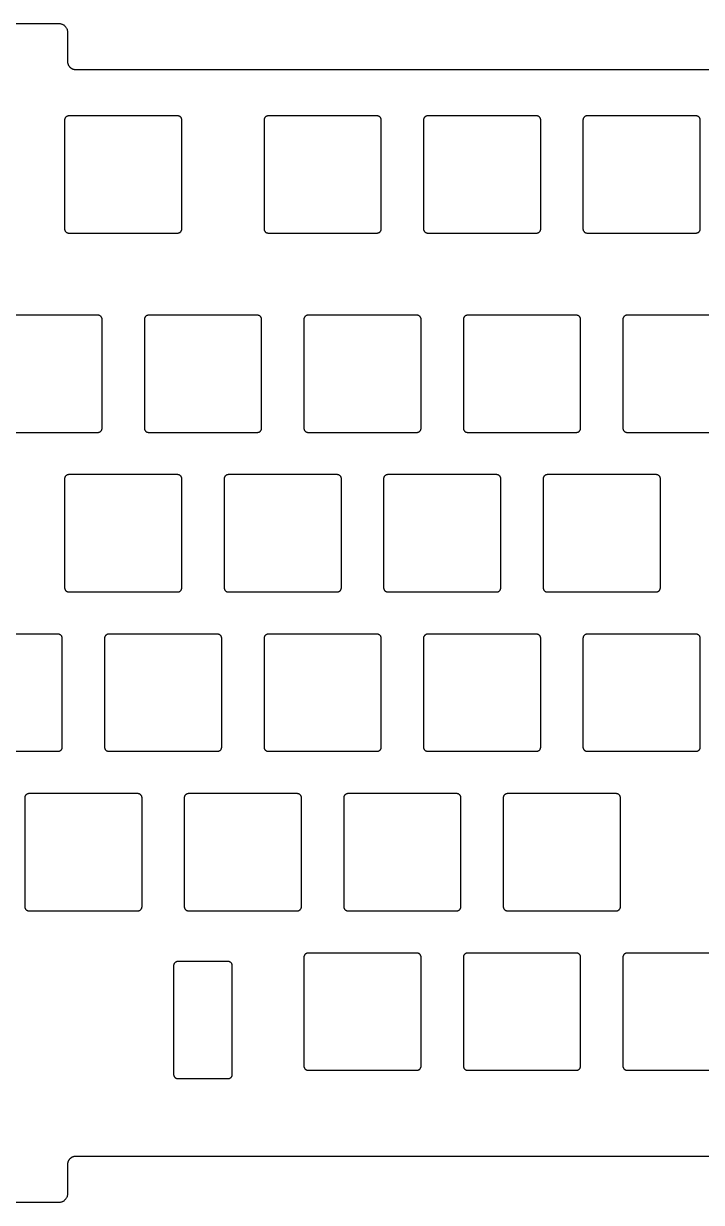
# Model space of a CAD drawing. Header units: millimetres. Extents: x -6 to 321, y -6 to 135.
# Drawn here: x 162.5 to 243.5, y -5.5 to 135.3 of the extents above; entities that cross this region are included whole.
import ezdxf

# ---------------------------------------------------------------- set-up
doc = ezdxf.new("R2010")
doc.units = ezdxf.units.MM
doc.layers.add('CUTOUTS', color=1, linetype='Continuous')
doc.layers.add('OUTLINE', color=7, linetype='Continuous')

msp = doc.modelspace()

# ---------------------------------------------------------------- linework, layer by layer
at = {"layer": 'CUTOUTS'}
for points in [[(167.82, 110.32), (167.85, 110.31), (167.88, 110.3), (167.92, 110.3), (167.95, 110.3), (180.95, 110.3), (180.98, 110.3), (181.02, 110.3), (181.05, 110.31), (181.08, 110.32), (181.11, 110.33), (181.14, 110.34), (181.17, 110.35), (181.2, 110.37), (181.23, 110.38), (181.25, 110.4), (181.28, 110.42), (181.3, 110.45), (181.33, 110.47), (181.35, 110.5), (181.37, 110.52), (181.38, 110.55), (181.4, 110.58), (181.41, 110.61), (181.42, 110.64), (181.43, 110.67), (181.44, 110.7), (181.45, 110.73), (181.45, 110.77), (181.45, 110.8), (181.45, 123.8), (181.45, 123.83), (181.45, 123.87), (181.44, 123.9), (181.43, 123.93), (181.42, 123.96), (181.41, 123.99), (181.4, 124.02), (181.38, 124.05), (181.37, 124.08), (181.35, 124.1), (181.33, 124.13), (181.3, 124.15), (181.28, 124.18), (181.25, 124.2), (181.23, 124.22), (181.2, 124.23), (181.17, 124.25), (181.14, 124.26), (181.11, 124.27), (181.08, 124.28), (181.05, 124.29), (181.02, 124.3), (180.98, 124.3), (180.95, 124.3), (167.95, 124.3), (167.92, 124.3), (167.88, 124.3), (167.85, 124.29), (167.82, 124.28), (167.79, 124.27), (167.76, 124.26), (167.73, 124.25), (167.7, 124.23), (167.67, 124.22), (167.65, 124.2), (167.62, 124.18), (167.6, 124.15), (167.57, 124.13), (167.55, 124.1), (167.53, 124.08), (167.52, 124.05), (167.5, 124.02), (167.49, 123.99), (167.48, 123.96), (167.47, 123.93), (167.46, 123.9), (167.45, 123.87), (167.45, 123.83), (167.45, 123.8), (167.45, 110.8), (167.45, 110.77), (167.45, 110.73), (167.46, 110.7), (167.47, 110.67), (167.48, 110.64), (167.49, 110.61), (167.5, 110.58), (167.52, 110.55), (167.53, 110.52), (167.55, 110.5), (167.57, 110.47), (167.6, 110.45), (167.62, 110.42), (167.65, 110.4), (167.67, 110.38), (167.7, 110.37), (167.73, 110.35), (167.76, 110.34), (167.79, 110.33)], [(191.6, 110.33), (191.63, 110.32), (191.66, 110.31), (191.7, 110.3), (191.73, 110.3), (191.76, 110.3), (204.76, 110.3), (204.8, 110.3), (204.83, 110.3), (204.86, 110.31), (204.89, 110.32), (204.92, 110.33), (204.95, 110.34), (204.98, 110.35), (205.01, 110.37), (205.04, 110.38), (205.07, 110.4), (205.09, 110.42), (205.12, 110.45), (205.14, 110.47), (205.16, 110.5), (205.18, 110.52), (205.2, 110.55), (205.21, 110.58), (205.22, 110.61), (205.24, 110.64), (205.25, 110.67), (205.25, 110.7), (205.26, 110.73), (205.26, 110.77), (205.26, 110.8), (205.26, 123.8), (205.26, 123.83), (205.26, 123.87), (205.25, 123.9), (205.25, 123.93), (205.24, 123.96), (205.22, 123.99), (205.21, 124.02), (205.2, 124.05), (205.18, 124.08), (205.16, 124.1), (205.14, 124.13), (205.12, 124.15), (205.09, 124.18), (205.07, 124.2), (205.04, 124.22), (205.01, 124.23), (204.98, 124.25), (204.95, 124.26), (204.92, 124.27), (204.89, 124.28), (204.86, 124.29), (204.83, 124.3), (204.8, 124.3), (204.76, 124.3), (191.76, 124.3), (191.73, 124.3), (191.7, 124.3), (191.66, 124.29), (191.63, 124.28), (191.6, 124.27), (191.57, 124.26), (191.54, 124.25), (191.51, 124.23), (191.48, 124.22), (191.46, 124.2), (191.43, 124.18), (191.41, 124.15), (191.39, 124.13), (191.37, 124.1), (191.35, 124.08), (191.33, 124.05), (191.31, 124.02), (191.3, 123.99), (191.29, 123.96), (191.28, 123.93), (191.27, 123.9), (191.27, 123.87), (191.26, 123.83), (191.26, 123.8), (191.26, 110.8), (191.26, 110.77), (191.27, 110.73), (191.27, 110.7), (191.28, 110.67), (191.29, 110.64), (191.3, 110.61), (191.31, 110.58), (191.33, 110.55), (191.35, 110.52), (191.37, 110.5), (191.39, 110.47), (191.41, 110.45), (191.43, 110.42), (191.46, 110.4), (191.48, 110.38), (191.51, 110.37), (191.54, 110.35), (191.57, 110.34)], [(210.65, 110.33), (210.68, 110.32), (210.71, 110.31), (210.75, 110.3), (210.78, 110.3), (210.81, 110.3), (223.81, 110.3), (223.85, 110.3), (223.88, 110.3), (223.91, 110.31), (223.94, 110.32), (223.97, 110.33), (224, 110.34), (224.03, 110.35), (224.06, 110.37), (224.09, 110.38), (224.12, 110.4), (224.14, 110.42), (224.17, 110.45), (224.19, 110.47), (224.21, 110.5), (224.23, 110.52), (224.25, 110.55), (224.26, 110.58), (224.27, 110.61), (224.29, 110.64), (224.3, 110.67), (224.3, 110.7), (224.31, 110.73), (224.31, 110.77), (224.31, 110.8), (224.31, 123.8), (224.31, 123.83), (224.31, 123.87), (224.3, 123.9), (224.3, 123.93), (224.29, 123.96), (224.27, 123.99), (224.26, 124.02), (224.25, 124.05), (224.23, 124.08), (224.21, 124.1), (224.19, 124.13), (224.17, 124.15), (224.14, 124.18), (224.12, 124.2), (224.09, 124.22), (224.06, 124.23), (224.03, 124.25), (224, 124.26), (223.97, 124.27), (223.94, 124.28), (223.91, 124.29), (223.88, 124.3), (223.85, 124.3), (223.81, 124.3), (210.81, 124.3), (210.78, 124.3), (210.75, 124.3), (210.71, 124.29), (210.68, 124.28), (210.65, 124.27), (210.62, 124.26), (210.59, 124.25), (210.56, 124.23), (210.53, 124.22), (210.51, 124.2), (210.48, 124.18), (210.46, 124.15), (210.44, 124.13), (210.42, 124.1), (210.4, 124.08), (210.38, 124.05), (210.36, 124.02), (210.35, 123.99), (210.34, 123.96), (210.33, 123.93), (210.32, 123.9), (210.32, 123.87), (210.31, 123.83), (210.31, 123.8), (210.31, 110.8), (210.31, 110.77), (210.32, 110.73), (210.32, 110.7), (210.33, 110.67), (210.34, 110.64), (210.35, 110.61), (210.36, 110.58), (210.38, 110.55), (210.4, 110.52), (210.42, 110.5), (210.44, 110.47), (210.46, 110.45), (210.48, 110.42), (210.51, 110.4), (210.53, 110.38), (210.56, 110.37), (210.59, 110.35), (210.62, 110.34)], [(229.7, 110.33), (229.73, 110.32), (229.76, 110.31), (229.8, 110.3), (229.83, 110.3), (229.86, 110.3), (242.86, 110.3), (242.9, 110.3), (242.93, 110.3), (242.96, 110.31), (242.99, 110.32), (243.02, 110.33), (243.05, 110.34), (243.08, 110.35), (243.11, 110.37), (243.14, 110.38), (243.17, 110.4), (243.19, 110.42), (243.22, 110.45), (243.24, 110.47), (243.26, 110.5), (243.28, 110.52), (243.3, 110.55), (243.31, 110.58), (243.32, 110.61), (243.34, 110.64), (243.35, 110.67), (243.35, 110.7), (243.36, 110.73), (243.36, 110.77), (243.36, 110.8), (243.36, 123.8), (243.36, 123.83), (243.36, 123.87), (243.35, 123.9), (243.35, 123.93), (243.34, 123.96), (243.32, 123.99), (243.31, 124.02), (243.3, 124.05), (243.28, 124.08), (243.26, 124.1), (243.24, 124.13), (243.22, 124.15), (243.19, 124.18), (243.17, 124.2), (243.14, 124.22), (243.11, 124.23), (243.08, 124.25), (243.05, 124.26), (243.02, 124.27), (242.99, 124.28), (242.96, 124.29), (242.93, 124.3), (242.9, 124.3), (242.86, 124.3), (229.86, 124.3), (229.83, 124.3), (229.8, 124.3), (229.76, 124.29), (229.73, 124.28), (229.7, 124.27), (229.67, 124.26), (229.64, 124.25), (229.61, 124.23), (229.58, 124.22), (229.56, 124.2), (229.53, 124.18), (229.51, 124.15), (229.49, 124.13), (229.47, 124.1), (229.45, 124.08), (229.43, 124.05), (229.41, 124.02), (229.4, 123.99), (229.39, 123.96), (229.38, 123.93), (229.37, 123.9), (229.37, 123.87), (229.36, 123.83), (229.36, 123.8), (229.36, 110.8), (229.36, 110.77), (229.37, 110.73), (229.37, 110.7), (229.38, 110.67), (229.39, 110.64), (229.4, 110.61), (229.41, 110.58), (229.43, 110.55), (229.45, 110.52), (229.47, 110.5), (229.49, 110.47), (229.51, 110.45), (229.53, 110.42), (229.56, 110.4), (229.58, 110.38), (229.61, 110.37), (229.64, 110.35), (229.67, 110.34)], [(177.35, 86.5), (177.38, 86.5), (177.41, 86.49), (177.44, 86.49), (177.47, 86.49), (190.47, 86.49), (190.51, 86.49), (190.54, 86.49), (190.57, 86.5), (190.6, 86.5), (190.64, 86.51), (190.67, 86.53), (190.7, 86.54), (190.72, 86.55), (190.75, 86.57), (190.78, 86.59), (190.8, 86.61), (190.83, 86.63), (190.85, 86.66), (190.87, 86.68), (190.89, 86.71), (190.91, 86.74), (190.92, 86.77), (190.94, 86.8), (190.95, 86.83), (190.96, 86.86), (190.97, 86.89), (190.97, 86.92), (190.97, 86.95), (190.97, 86.99), (190.97, 99.99), (190.97, 100.02), (190.97, 100.05), (190.97, 100.09), (190.96, 100.12), (190.95, 100.15), (190.94, 100.18), (190.92, 100.21), (190.91, 100.24), (190.89, 100.27), (190.87, 100.29), (190.85, 100.32), (190.83, 100.34), (190.8, 100.36), (190.78, 100.38), (190.75, 100.4), (190.72, 100.42), (190.7, 100.44), (190.67, 100.45), (190.64, 100.46), (190.6, 100.47), (190.57, 100.48), (190.54, 100.48), (190.51, 100.49), (190.47, 100.49), (177.47, 100.49), (177.44, 100.49), (177.41, 100.48), (177.38, 100.48), (177.35, 100.47), (177.31, 100.46), (177.28, 100.45), (177.25, 100.44), (177.22, 100.42), (177.2, 100.4), (177.17, 100.38), (177.15, 100.36), (177.12, 100.34), (177.1, 100.32), (177.08, 100.29), (177.06, 100.27), (177.04, 100.24), (177.03, 100.21), (177.01, 100.18), (177, 100.15), (176.99, 100.12), (176.98, 100.09), (176.98, 100.05), (176.98, 100.02), (176.97, 99.99), (176.97, 86.99), (176.98, 86.95), (176.98, 86.92), (176.98, 86.89), (176.99, 86.86), (177, 86.83), (177.01, 86.8), (177.03, 86.77), (177.04, 86.74), (177.06, 86.71), (177.08, 86.68), (177.1, 86.66), (177.12, 86.63), (177.15, 86.61), (177.17, 86.59), (177.2, 86.57), (177.22, 86.55), (177.25, 86.54), (177.28, 86.53), (177.31, 86.51)], [(196.36, 86.51), (196.4, 86.5), (196.43, 86.5), (196.46, 86.49), (196.49, 86.49), (196.53, 86.49), (209.53, 86.49), (209.56, 86.49), (209.59, 86.49), (209.62, 86.5), (209.65, 86.5), (209.69, 86.51), (209.72, 86.53), (209.75, 86.54), (209.78, 86.55), (209.8, 86.57), (209.83, 86.59), (209.85, 86.61), (209.88, 86.63), (209.9, 86.66), (209.92, 86.68), (209.94, 86.71), (209.96, 86.74), (209.97, 86.77), (209.99, 86.8), (210, 86.83), (210.01, 86.86), (210.02, 86.89), (210.02, 86.92), (210.02, 86.95), (210.03, 86.99), (210.03, 99.99), (210.02, 100.02), (210.02, 100.05), (210.02, 100.09), (210.01, 100.12), (210, 100.15), (209.99, 100.18), (209.97, 100.21), (209.96, 100.24), (209.94, 100.27), (209.92, 100.29), (209.9, 100.32), (209.88, 100.34), (209.85, 100.36), (209.83, 100.38), (209.8, 100.4), (209.78, 100.42), (209.75, 100.44), (209.72, 100.45), (209.69, 100.46), (209.65, 100.47), (209.62, 100.48), (209.59, 100.48), (209.56, 100.49), (209.53, 100.49), (196.53, 100.49), (196.49, 100.49), (196.46, 100.48), (196.43, 100.48), (196.4, 100.47), (196.36, 100.46), (196.33, 100.45), (196.3, 100.44), (196.28, 100.42), (196.25, 100.4), (196.22, 100.38), (196.2, 100.36), (196.17, 100.34), (196.15, 100.32), (196.13, 100.29), (196.11, 100.27), (196.09, 100.24), (196.08, 100.21), (196.06, 100.18), (196.05, 100.15), (196.04, 100.12), (196.03, 100.09), (196.03, 100.05), (196.03, 100.02), (196.03, 99.99), (196.03, 86.99), (196.03, 86.95), (196.03, 86.92), (196.03, 86.89), (196.04, 86.86), (196.05, 86.83), (196.06, 86.8), (196.08, 86.77), (196.09, 86.74), (196.11, 86.71), (196.13, 86.68), (196.15, 86.66), (196.17, 86.63), (196.2, 86.61), (196.22, 86.59), (196.25, 86.57), (196.28, 86.55), (196.3, 86.54), (196.33, 86.53)], [(215.45, 86.5), (215.48, 86.5), (215.51, 86.49), (215.54, 86.49), (215.58, 86.49), (228.58, 86.49), (228.61, 86.49), (228.64, 86.49), (228.67, 86.5), (228.7, 86.5), (228.74, 86.51), (228.77, 86.53), (228.8, 86.54), (228.83, 86.55), (228.85, 86.57), (228.88, 86.59), (228.9, 86.61), (228.93, 86.63), (228.95, 86.66), (228.97, 86.68), (228.99, 86.71), (229.01, 86.74), (229.02, 86.77), (229.04, 86.8), (229.05, 86.83), (229.06, 86.86), (229.07, 86.89), (229.07, 86.92), (229.07, 86.95), (229.08, 86.99), (229.08, 99.99), (229.07, 100.02), (229.07, 100.05), (229.07, 100.09), (229.06, 100.12), (229.05, 100.15), (229.04, 100.18), (229.02, 100.21), (229.01, 100.24), (228.99, 100.27), (228.97, 100.29), (228.95, 100.32), (228.93, 100.34), (228.9, 100.36), (228.88, 100.38), (228.85, 100.4), (228.83, 100.42), (228.8, 100.44), (228.77, 100.45), (228.74, 100.46), (228.7, 100.47), (228.67, 100.48), (228.64, 100.48), (228.61, 100.49), (228.58, 100.49), (215.58, 100.49), (215.54, 100.49), (215.51, 100.48), (215.48, 100.48), (215.45, 100.47), (215.41, 100.46), (215.38, 100.45), (215.35, 100.44), (215.33, 100.42), (215.3, 100.4), (215.27, 100.38), (215.25, 100.36), (215.22, 100.34), (215.2, 100.32), (215.18, 100.29), (215.16, 100.27), (215.14, 100.24), (215.13, 100.21), (215.11, 100.18), (215.1, 100.15), (215.09, 100.12), (215.08, 100.09), (215.08, 100.05), (215.08, 100.02), (215.08, 99.99), (215.08, 86.99), (215.08, 86.95), (215.08, 86.92), (215.08, 86.89), (215.09, 86.86), (215.1, 86.83), (215.11, 86.8), (215.13, 86.77), (215.14, 86.74), (215.16, 86.71), (215.18, 86.68), (215.2, 86.66), (215.22, 86.63), (215.25, 86.61), (215.27, 86.59), (215.3, 86.57), (215.33, 86.55), (215.35, 86.54), (215.38, 86.53), (215.41, 86.51)], [(167.82, 67.45), (167.85, 67.45), (167.88, 67.44), (167.92, 67.44), (167.95, 67.44), (180.95, 67.44), (180.98, 67.44), (181.02, 67.44), (181.05, 67.45), (181.08, 67.45), (181.11, 67.46), (181.14, 67.48), (181.17, 67.49), (181.2, 67.5), (181.23, 67.52), (181.25, 67.54), (181.28, 67.56), (181.3, 67.58), (181.33, 67.61), (181.35, 67.63), (181.37, 67.66), (181.38, 67.69), (181.4, 67.72), (181.41, 67.75), (181.42, 67.78), (181.43, 67.81), (181.44, 67.84), (181.45, 67.87), (181.45, 67.9), (181.45, 67.94), (181.45, 80.94), (181.45, 80.97), (181.45, 81), (181.44, 81.04), (181.43, 81.07), (181.42, 81.1), (181.41, 81.13), (181.4, 81.16), (181.38, 81.19), (181.37, 81.22), (181.35, 81.24), (181.33, 81.27), (181.3, 81.29), (181.28, 81.31), (181.25, 81.33), (181.23, 81.35), (181.2, 81.37), (181.17, 81.39), (181.14, 81.4), (181.11, 81.41), (181.08, 81.42), (181.05, 81.43), (181.02, 81.43), (180.98, 81.44), (180.95, 81.44), (167.95, 81.44), (167.92, 81.44), (167.88, 81.43), (167.85, 81.43), (167.82, 81.42), (167.79, 81.41), (167.76, 81.4), (167.73, 81.39), (167.7, 81.37), (167.67, 81.35), (167.65, 81.33), (167.62, 81.31), (167.6, 81.29), (167.57, 81.27), (167.55, 81.24), (167.53, 81.22), (167.52, 81.19), (167.5, 81.16), (167.49, 81.13), (167.48, 81.1), (167.47, 81.07), (167.46, 81.04), (167.45, 81), (167.45, 80.97), (167.45, 80.94), (167.45, 67.94), (167.45, 67.9), (167.45, 67.87), (167.46, 67.84), (167.47, 67.81), (167.48, 67.78), (167.49, 67.75), (167.5, 67.72), (167.52, 67.69), (167.53, 67.66), (167.55, 67.63), (167.57, 67.61), (167.6, 67.58), (167.62, 67.56), (167.65, 67.54), (167.67, 67.52), (167.7, 67.5), (167.73, 67.49), (167.76, 67.48), (167.79, 67.46)], [(186.84, 67.46), (186.87, 67.45), (186.9, 67.45), (186.93, 67.44), (186.97, 67.44), (187, 67.44), (200, 67.44), (200.03, 67.44), (200.07, 67.44), (200.1, 67.45), (200.13, 67.45), (200.16, 67.46), (200.19, 67.48), (200.22, 67.49), (200.25, 67.5), (200.28, 67.52), (200.3, 67.54), (200.33, 67.56), (200.35, 67.58), (200.38, 67.61), (200.4, 67.63), (200.42, 67.66), (200.43, 67.69), (200.45, 67.72), (200.46, 67.75), (200.47, 67.78), (200.48, 67.81), (200.49, 67.84), (200.5, 67.87), (200.5, 67.9), (200.5, 67.94), (200.5, 80.94), (200.5, 80.97), (200.5, 81), (200.49, 81.04), (200.48, 81.07), (200.47, 81.1), (200.46, 81.13), (200.45, 81.16), (200.43, 81.19), (200.42, 81.22), (200.4, 81.24), (200.38, 81.27), (200.35, 81.29), (200.33, 81.31), (200.3, 81.33), (200.28, 81.35), (200.25, 81.37), (200.22, 81.39), (200.19, 81.4), (200.16, 81.41), (200.13, 81.42), (200.1, 81.43), (200.07, 81.43), (200.03, 81.44), (200, 81.44), (187, 81.44), (186.97, 81.44), (186.93, 81.43), (186.9, 81.43), (186.87, 81.42), (186.84, 81.41), (186.81, 81.4), (186.78, 81.39), (186.75, 81.37), (186.72, 81.35), (186.7, 81.33), (186.67, 81.31), (186.65, 81.29), (186.62, 81.27), (186.6, 81.24), (186.58, 81.22), (186.57, 81.19), (186.55, 81.16), (186.54, 81.13), (186.53, 81.1), (186.52, 81.07), (186.51, 81.04), (186.5, 81), (186.5, 80.97), (186.5, 80.94), (186.5, 67.94), (186.5, 67.9), (186.5, 67.87), (186.51, 67.84), (186.52, 67.81), (186.53, 67.78), (186.54, 67.75), (186.55, 67.72), (186.57, 67.69), (186.58, 67.66), (186.6, 67.63), (186.62, 67.61), (186.65, 67.58), (186.67, 67.56), (186.7, 67.54), (186.72, 67.52), (186.75, 67.5), (186.78, 67.49), (186.81, 67.48)], [(205.89, 67.46), (205.92, 67.45), (205.95, 67.45), (205.98, 67.44), (206.02, 67.44), (206.05, 67.44), (219.05, 67.44), (219.08, 67.44), (219.12, 67.44), (219.15, 67.45), (219.18, 67.45), (219.21, 67.46), (219.24, 67.48), (219.27, 67.49), (219.3, 67.5), (219.33, 67.52), (219.35, 67.54), (219.38, 67.56), (219.4, 67.58), (219.43, 67.61), (219.45, 67.63), (219.47, 67.66), (219.48, 67.69), (219.5, 67.72), (219.51, 67.75), (219.52, 67.78), (219.53, 67.81), (219.54, 67.84), (219.55, 67.87), (219.55, 67.9), (219.55, 67.94), (219.55, 80.94), (219.55, 80.97), (219.55, 81), (219.54, 81.04), (219.53, 81.07), (219.52, 81.1), (219.51, 81.13), (219.5, 81.16), (219.48, 81.19), (219.47, 81.22), (219.45, 81.24), (219.43, 81.27), (219.4, 81.29), (219.38, 81.31), (219.35, 81.33), (219.33, 81.35), (219.3, 81.37), (219.27, 81.39), (219.24, 81.4), (219.21, 81.41), (219.18, 81.42), (219.15, 81.43), (219.12, 81.43), (219.08, 81.44), (219.05, 81.44), (206.05, 81.44), (206.02, 81.44), (205.98, 81.43), (205.95, 81.43), (205.92, 81.42), (205.89, 81.41), (205.86, 81.4), (205.83, 81.39), (205.8, 81.37), (205.77, 81.35), (205.75, 81.33), (205.72, 81.31), (205.7, 81.29), (205.67, 81.27), (205.65, 81.24), (205.63, 81.22), (205.62, 81.19), (205.6, 81.16), (205.59, 81.13), (205.58, 81.1), (205.57, 81.07), (205.56, 81.04), (205.55, 81), (205.55, 80.97), (205.55, 80.94), (205.55, 67.94), (205.55, 67.9), (205.55, 67.87), (205.56, 67.84), (205.57, 67.81), (205.58, 67.78), (205.59, 67.75), (205.6, 67.72), (205.62, 67.69), (205.63, 67.66), (205.65, 67.63), (205.67, 67.61), (205.7, 67.58), (205.72, 67.56), (205.75, 67.54), (205.77, 67.52), (205.8, 67.5), (205.83, 67.49), (205.86, 67.48)], [(224.97, 67.45), (225, 67.45), (225.03, 67.44), (225.07, 67.44), (225.1, 67.44), (238.1, 67.44), (238.13, 67.44), (238.17, 67.44), (238.2, 67.45), (238.23, 67.45), (238.26, 67.46), (238.29, 67.48), (238.32, 67.49), (238.35, 67.5), (238.38, 67.52), (238.4, 67.54), (238.43, 67.56), (238.45, 67.58), (238.48, 67.61), (238.5, 67.63), (238.52, 67.66), (238.53, 67.69), (238.55, 67.72), (238.56, 67.75), (238.57, 67.78), (238.58, 67.81), (238.59, 67.84), (238.6, 67.87), (238.6, 67.9), (238.6, 67.94), (238.6, 80.94), (238.6, 80.97), (238.6, 81), (238.59, 81.04), (238.58, 81.07), (238.57, 81.1), (238.56, 81.13), (238.55, 81.16), (238.53, 81.19), (238.52, 81.22), (238.5, 81.24), (238.48, 81.27), (238.45, 81.29), (238.43, 81.31), (238.4, 81.33), (238.38, 81.35), (238.35, 81.37), (238.32, 81.39), (238.29, 81.4), (238.26, 81.41), (238.23, 81.42), (238.2, 81.43), (238.17, 81.43), (238.13, 81.44), (238.1, 81.44), (225.1, 81.44), (225.07, 81.44), (225.03, 81.43), (225, 81.43), (224.97, 81.42), (224.94, 81.41), (224.91, 81.4), (224.88, 81.39), (224.85, 81.37), (224.82, 81.35), (224.8, 81.33), (224.77, 81.31), (224.75, 81.29), (224.72, 81.27), (224.7, 81.24), (224.68, 81.22), (224.67, 81.19), (224.65, 81.16), (224.64, 81.13), (224.63, 81.1), (224.62, 81.07), (224.61, 81.04), (224.6, 81), (224.6, 80.97), (224.6, 80.94), (224.6, 67.94), (224.6, 67.9), (224.6, 67.87), (224.61, 67.84), (224.62, 67.81), (224.63, 67.78), (224.64, 67.75), (224.65, 67.72), (224.67, 67.69), (224.68, 67.66), (224.7, 67.63), (224.72, 67.61), (224.75, 67.58), (224.77, 67.56), (224.8, 67.54), (224.82, 67.52), (224.85, 67.5), (224.88, 67.49), (224.91, 67.48), (224.94, 67.46)], [(172.58, 48.4), (172.61, 48.4), (172.65, 48.39), (172.68, 48.39), (172.71, 48.39), (185.71, 48.39), (185.75, 48.39), (185.78, 48.39), (185.81, 48.4), (185.84, 48.4), (185.87, 48.41), (185.9, 48.43), (185.93, 48.44), (185.96, 48.45), (185.99, 48.47), (186.02, 48.49), (186.04, 48.51), (186.07, 48.53), (186.09, 48.56), (186.11, 48.58), (186.13, 48.61), (186.15, 48.64), (186.16, 48.67), (186.17, 48.7), (186.19, 48.73), (186.2, 48.76), (186.2, 48.79), (186.21, 48.82), (186.21, 48.85), (186.21, 48.89), (186.21, 61.89), (186.21, 61.92), (186.21, 61.95), (186.2, 61.99), (186.2, 62.02), (186.19, 62.05), (186.17, 62.08), (186.16, 62.11), (186.15, 62.14), (186.13, 62.17), (186.11, 62.19), (186.09, 62.22), (186.07, 62.24), (186.04, 62.26), (186.02, 62.28), (185.99, 62.3), (185.96, 62.32), (185.93, 62.34), (185.9, 62.35), (185.87, 62.36), (185.84, 62.37), (185.81, 62.38), (185.78, 62.38), (185.75, 62.39), (185.71, 62.39), (172.71, 62.39), (172.68, 62.39), (172.65, 62.38), (172.61, 62.38), (172.58, 62.37), (172.55, 62.36), (172.52, 62.35), (172.49, 62.34), (172.46, 62.32), (172.43, 62.3), (172.41, 62.28), (172.38, 62.26), (172.36, 62.24), (172.34, 62.22), (172.32, 62.19), (172.3, 62.17), (172.28, 62.14), (172.26, 62.11), (172.25, 62.08), (172.24, 62.05), (172.23, 62.02), (172.22, 61.99), (172.22, 61.95), (172.21, 61.92), (172.21, 61.89), (172.21, 48.89), (172.21, 48.85), (172.22, 48.82), (172.22, 48.79), (172.23, 48.76), (172.24, 48.73), (172.25, 48.7), (172.26, 48.67), (172.28, 48.64), (172.3, 48.61), (172.32, 48.58), (172.34, 48.56), (172.36, 48.53), (172.38, 48.51), (172.41, 48.49), (172.43, 48.47), (172.46, 48.45), (172.49, 48.44), (172.52, 48.43), (172.55, 48.41)], [(191.6, 48.41), (191.63, 48.4), (191.66, 48.4), (191.7, 48.39), (191.73, 48.39), (191.76, 48.39), (204.76, 48.39), (204.8, 48.39), (204.83, 48.39), (204.86, 48.4), (204.89, 48.4), (204.92, 48.41), (204.95, 48.43), (204.98, 48.44), (205.01, 48.45), (205.04, 48.47), (205.07, 48.49), (205.09, 48.51), (205.12, 48.53), (205.14, 48.56), (205.16, 48.58), (205.18, 48.61), (205.2, 48.64), (205.21, 48.67), (205.22, 48.7), (205.24, 48.73), (205.25, 48.76), (205.25, 48.79), (205.26, 48.82), (205.26, 48.85), (205.26, 48.89), (205.26, 61.89), (205.26, 61.92), (205.26, 61.95), (205.25, 61.99), (205.25, 62.02), (205.24, 62.05), (205.22, 62.08), (205.21, 62.11), (205.2, 62.14), (205.18, 62.17), (205.16, 62.19), (205.14, 62.22), (205.12, 62.24), (205.09, 62.26), (205.07, 62.28), (205.04, 62.3), (205.01, 62.32), (204.98, 62.34), (204.95, 62.35), (204.92, 62.36), (204.89, 62.37), (204.86, 62.38), (204.83, 62.38), (204.8, 62.39), (204.76, 62.39), (191.76, 62.39), (191.73, 62.39), (191.7, 62.38), (191.66, 62.38), (191.63, 62.37), (191.6, 62.36), (191.57, 62.35), (191.54, 62.34), (191.51, 62.32), (191.48, 62.3), (191.46, 62.28), (191.43, 62.26), (191.41, 62.24), (191.39, 62.22), (191.37, 62.19), (191.35, 62.17), (191.33, 62.14), (191.31, 62.11), (191.3, 62.08), (191.29, 62.05), (191.28, 62.02), (191.27, 61.99), (191.27, 61.95), (191.26, 61.92), (191.26, 61.89), (191.26, 48.89), (191.26, 48.85), (191.27, 48.82), (191.27, 48.79), (191.28, 48.76), (191.29, 48.73), (191.3, 48.7), (191.31, 48.67), (191.33, 48.64), (191.35, 48.61), (191.37, 48.58), (191.39, 48.56), (191.41, 48.53), (191.43, 48.51), (191.46, 48.49), (191.48, 48.47), (191.51, 48.45), (191.54, 48.44), (191.57, 48.43)], [(210.65, 48.41), (210.68, 48.4), (210.71, 48.4), (210.75, 48.39), (210.78, 48.39), (210.81, 48.39), (223.81, 48.39), (223.85, 48.39), (223.88, 48.39), (223.91, 48.4), (223.94, 48.4), (223.97, 48.41), (224, 48.43), (224.03, 48.44), (224.06, 48.45), (224.09, 48.47), (224.12, 48.49), (224.14, 48.51), (224.17, 48.53), (224.19, 48.56), (224.21, 48.58), (224.23, 48.61), (224.25, 48.64), (224.26, 48.67), (224.27, 48.7), (224.29, 48.73), (224.3, 48.76), (224.3, 48.79), (224.31, 48.82), (224.31, 48.85), (224.31, 48.89), (224.31, 61.89), (224.31, 61.92), (224.31, 61.95), (224.3, 61.99), (224.3, 62.02), (224.29, 62.05), (224.27, 62.08), (224.26, 62.11), (224.25, 62.14), (224.23, 62.17), (224.21, 62.19), (224.19, 62.22), (224.17, 62.24), (224.14, 62.26), (224.12, 62.28), (224.09, 62.3), (224.06, 62.32), (224.03, 62.34), (224, 62.35), (223.97, 62.36), (223.94, 62.37), (223.91, 62.38), (223.88, 62.38), (223.85, 62.39), (223.81, 62.39), (210.81, 62.39), (210.78, 62.39), (210.75, 62.38), (210.71, 62.38), (210.68, 62.37), (210.65, 62.36), (210.62, 62.35), (210.59, 62.34), (210.56, 62.32), (210.53, 62.3), (210.51, 62.28), (210.48, 62.26), (210.46, 62.24), (210.44, 62.22), (210.42, 62.19), (210.4, 62.17), (210.38, 62.14), (210.36, 62.11), (210.35, 62.08), (210.34, 62.05), (210.33, 62.02), (210.32, 61.99), (210.32, 61.95), (210.31, 61.92), (210.31, 61.89), (210.31, 48.89), (210.31, 48.85), (210.32, 48.82), (210.32, 48.79), (210.33, 48.76), (210.34, 48.73), (210.35, 48.7), (210.36, 48.67), (210.38, 48.64), (210.4, 48.61), (210.42, 48.58), (210.44, 48.56), (210.46, 48.53), (210.48, 48.51), (210.51, 48.49), (210.53, 48.47), (210.56, 48.45), (210.59, 48.44), (210.62, 48.43)], [(229.7, 48.41), (229.73, 48.4), (229.76, 48.4), (229.8, 48.39), (229.83, 48.39), (229.86, 48.39), (242.86, 48.39), (242.9, 48.39), (242.93, 48.39), (242.96, 48.4), (242.99, 48.4), (243.02, 48.41), (243.05, 48.43), (243.08, 48.44), (243.11, 48.45), (243.14, 48.47), (243.17, 48.49), (243.19, 48.51), (243.22, 48.53), (243.24, 48.56), (243.26, 48.58), (243.28, 48.61), (243.3, 48.64), (243.31, 48.67), (243.32, 48.7), (243.34, 48.73), (243.35, 48.76), (243.35, 48.79), (243.36, 48.82), (243.36, 48.85), (243.36, 48.89), (243.36, 61.89), (243.36, 61.92), (243.36, 61.95), (243.35, 61.99), (243.35, 62.02), (243.34, 62.05), (243.32, 62.08), (243.31, 62.11), (243.3, 62.14), (243.28, 62.17), (243.26, 62.19), (243.24, 62.22), (243.22, 62.24), (243.19, 62.26), (243.17, 62.28), (243.14, 62.3), (243.11, 62.32), (243.08, 62.34), (243.05, 62.35), (243.02, 62.36), (242.99, 62.37), (242.96, 62.38), (242.93, 62.38), (242.9, 62.39), (242.86, 62.39), (229.86, 62.39), (229.83, 62.39), (229.8, 62.38), (229.76, 62.38), (229.73, 62.37), (229.7, 62.36), (229.67, 62.35), (229.64, 62.34), (229.61, 62.32), (229.58, 62.3), (229.56, 62.28), (229.53, 62.26), (229.51, 62.24), (229.49, 62.22), (229.47, 62.19), (229.45, 62.17), (229.43, 62.14), (229.41, 62.11), (229.4, 62.08), (229.39, 62.05), (229.38, 62.02), (229.37, 61.99), (229.37, 61.95), (229.36, 61.92), (229.36, 61.89), (229.36, 48.89), (229.36, 48.85), (229.37, 48.82), (229.37, 48.79), (229.38, 48.76), (229.39, 48.73), (229.4, 48.7), (229.41, 48.67), (229.43, 48.64), (229.45, 48.61), (229.47, 48.58), (229.49, 48.56), (229.51, 48.53), (229.53, 48.51), (229.56, 48.49), (229.58, 48.47), (229.61, 48.45), (229.64, 48.44), (229.67, 48.43)], [(163.06, 29.35), (163.09, 29.35), (163.12, 29.34), (163.15, 29.34), (163.19, 29.34), (176.19, 29.34), (176.22, 29.34), (176.25, 29.34), (176.29, 29.35), (176.32, 29.35), (176.35, 29.36), (176.38, 29.38), (176.41, 29.39), (176.44, 29.4), (176.47, 29.42), (176.49, 29.44), (176.52, 29.46), (176.54, 29.48), (176.56, 29.51), (176.58, 29.53), (176.6, 29.56), (176.62, 29.59), (176.64, 29.62), (176.65, 29.65), (176.66, 29.68), (176.67, 29.71), (176.68, 29.74), (176.68, 29.77), (176.69, 29.8), (176.69, 29.84), (176.69, 42.84), (176.69, 42.87), (176.68, 42.9), (176.68, 42.94), (176.67, 42.97), (176.66, 43), (176.65, 43.03), (176.64, 43.06), (176.62, 43.09), (176.6, 43.12), (176.58, 43.14), (176.56, 43.17), (176.54, 43.19), (176.52, 43.21), (176.49, 43.23), (176.47, 43.25), (176.44, 43.27), (176.41, 43.29), (176.38, 43.3), (176.35, 43.31), (176.32, 43.32), (176.29, 43.33), (176.25, 43.33), (176.22, 43.34), (176.19, 43.34), (163.19, 43.34), (163.15, 43.34), (163.12, 43.33), (163.09, 43.33), (163.06, 43.32), (163.03, 43.31), (163, 43.3), (162.97, 43.29), (162.94, 43.27), (162.91, 43.25), (162.88, 43.23), (162.86, 43.21), (162.83, 43.19), (162.81, 43.17), (162.79, 43.14), (162.77, 43.12), (162.75, 43.09), (162.74, 43.06), (162.73, 43.03), (162.71, 43), (162.7, 42.97), (162.7, 42.94), (162.69, 42.9), (162.69, 42.87), (162.69, 42.84), (162.69, 29.84), (162.69, 29.8), (162.69, 29.77), (162.7, 29.74), (162.7, 29.71), (162.71, 29.68), (162.73, 29.65), (162.74, 29.62), (162.75, 29.59), (162.77, 29.56), (162.79, 29.53), (162.81, 29.51), (162.83, 29.48), (162.86, 29.46), (162.88, 29.44), (162.91, 29.42), (162.94, 29.4), (162.97, 29.39), (163, 29.38), (163.03, 29.36)], [(182.08, 29.36), (182.11, 29.35), (182.14, 29.35), (182.17, 29.34), (182.2, 29.34), (182.24, 29.34), (195.24, 29.34), (195.27, 29.34), (195.3, 29.34), (195.34, 29.35), (195.37, 29.35), (195.4, 29.36), (195.43, 29.38), (195.46, 29.39), (195.49, 29.4), (195.52, 29.42), (195.54, 29.44), (195.57, 29.46), (195.59, 29.48), (195.61, 29.51), (195.63, 29.53), (195.65, 29.56), (195.67, 29.59), (195.69, 29.62), (195.7, 29.65), (195.71, 29.68), (195.72, 29.71), (195.73, 29.74), (195.73, 29.77), (195.74, 29.8), (195.74, 29.84), (195.74, 42.84), (195.74, 42.87), (195.73, 42.9), (195.73, 42.94), (195.72, 42.97), (195.71, 43), (195.7, 43.03), (195.69, 43.06), (195.67, 43.09), (195.65, 43.12), (195.63, 43.14), (195.61, 43.17), (195.59, 43.19), (195.57, 43.21), (195.54, 43.23), (195.52, 43.25), (195.49, 43.27), (195.46, 43.29), (195.43, 43.3), (195.4, 43.31), (195.37, 43.32), (195.34, 43.33), (195.3, 43.33), (195.27, 43.34), (195.24, 43.34), (182.24, 43.34), (182.2, 43.34), (182.17, 43.33), (182.14, 43.33), (182.11, 43.32), (182.08, 43.31), (182.05, 43.3), (182.02, 43.29), (181.99, 43.27), (181.96, 43.25), (181.93, 43.23), (181.91, 43.21), (181.88, 43.19), (181.86, 43.17), (181.84, 43.14), (181.82, 43.12), (181.8, 43.09), (181.79, 43.06), (181.78, 43.03), (181.76, 43), (181.75, 42.97), (181.75, 42.94), (181.74, 42.9), (181.74, 42.87), (181.74, 42.84), (181.74, 29.84), (181.74, 29.8), (181.74, 29.77), (181.75, 29.74), (181.75, 29.71), (181.76, 29.68), (181.78, 29.65), (181.79, 29.62), (181.8, 29.59), (181.82, 29.56), (181.84, 29.53), (181.86, 29.51), (181.88, 29.48), (181.91, 29.46), (181.93, 29.44), (181.96, 29.42), (181.99, 29.4), (182.02, 29.39), (182.05, 29.38)], [(201.13, 29.36), (201.16, 29.35), (201.19, 29.35), (201.22, 29.34), (201.25, 29.34), (201.29, 29.34), (214.29, 29.34), (214.32, 29.34), (214.35, 29.34), (214.39, 29.35), (214.42, 29.35), (214.45, 29.36), (214.48, 29.38), (214.51, 29.39), (214.54, 29.4), (214.57, 29.42), (214.59, 29.44), (214.62, 29.46), (214.64, 29.48), (214.66, 29.51), (214.68, 29.53), (214.7, 29.56), (214.72, 29.59), (214.74, 29.62), (214.75, 29.65), (214.76, 29.68), (214.77, 29.71), (214.78, 29.74), (214.78, 29.77), (214.79, 29.8), (214.79, 29.84), (214.79, 42.84), (214.79, 42.87), (214.78, 42.9), (214.78, 42.94), (214.77, 42.97), (214.76, 43), (214.75, 43.03), (214.74, 43.06), (214.72, 43.09), (214.7, 43.12), (214.68, 43.14), (214.66, 43.17), (214.64, 43.19), (214.62, 43.21), (214.59, 43.23), (214.57, 43.25), (214.54, 43.27), (214.51, 43.29), (214.48, 43.3), (214.45, 43.31), (214.42, 43.32), (214.39, 43.33), (214.35, 43.33), (214.32, 43.34), (214.29, 43.34), (201.29, 43.34), (201.25, 43.34), (201.22, 43.33), (201.19, 43.33), (201.16, 43.32), (201.13, 43.31), (201.1, 43.3), (201.07, 43.29), (201.04, 43.27), (201.01, 43.25), (200.98, 43.23), (200.96, 43.21), (200.93, 43.19), (200.91, 43.17), (200.89, 43.14), (200.87, 43.12), (200.85, 43.09), (200.84, 43.06), (200.83, 43.03), (200.81, 43), (200.8, 42.97), (200.8, 42.94), (200.79, 42.9), (200.79, 42.87), (200.79, 42.84), (200.79, 29.84), (200.79, 29.8), (200.79, 29.77), (200.8, 29.74), (200.8, 29.71), (200.81, 29.68), (200.83, 29.65), (200.84, 29.62), (200.85, 29.59), (200.87, 29.56), (200.89, 29.53), (200.91, 29.51), (200.93, 29.48), (200.96, 29.46), (200.98, 29.44), (201.01, 29.42), (201.04, 29.4), (201.07, 29.39), (201.1, 29.38)], [(220.18, 29.36), (220.21, 29.35), (220.24, 29.35), (220.27, 29.34), (220.3, 29.34), (220.34, 29.34), (233.34, 29.34), (233.37, 29.34), (233.4, 29.34), (233.44, 29.35), (233.47, 29.35), (233.5, 29.36), (233.53, 29.38), (233.56, 29.39), (233.59, 29.4), (233.62, 29.42), (233.64, 29.44), (233.67, 29.46), (233.69, 29.48), (233.71, 29.51), (233.73, 29.53), (233.75, 29.56), (233.77, 29.59), (233.79, 29.62), (233.8, 29.65), (233.81, 29.68), (233.82, 29.71), (233.83, 29.74), (233.83, 29.77), (233.84, 29.8), (233.84, 29.84), (233.84, 42.84), (233.84, 42.87), (233.83, 42.9), (233.83, 42.94), (233.82, 42.97), (233.81, 43), (233.8, 43.03), (233.79, 43.06), (233.77, 43.09), (233.75, 43.12), (233.73, 43.14), (233.71, 43.17), (233.69, 43.19), (233.67, 43.21), (233.64, 43.23), (233.62, 43.25), (233.59, 43.27), (233.56, 43.29), (233.53, 43.3), (233.5, 43.31), (233.47, 43.32), (233.44, 43.33), (233.4, 43.33), (233.37, 43.34), (233.34, 43.34), (220.34, 43.34), (220.3, 43.34), (220.27, 43.33), (220.24, 43.33), (220.21, 43.32), (220.18, 43.31), (220.15, 43.3), (220.12, 43.29), (220.09, 43.27), (220.06, 43.25), (220.03, 43.23), (220.01, 43.21), (219.98, 43.19), (219.96, 43.17), (219.94, 43.14), (219.92, 43.12), (219.9, 43.09), (219.89, 43.06), (219.88, 43.03), (219.86, 43), (219.85, 42.97), (219.85, 42.94), (219.84, 42.9), (219.84, 42.87), (219.84, 42.84), (219.84, 29.84), (219.84, 29.8), (219.84, 29.77), (219.85, 29.74), (219.85, 29.71), (219.86, 29.68), (219.88, 29.65), (219.89, 29.62), (219.9, 29.59), (219.92, 29.56), (219.94, 29.53), (219.96, 29.51), (219.98, 29.48), (220.01, 29.46), (220.03, 29.44), (220.06, 29.42), (220.09, 29.4), (220.12, 29.39), (220.15, 29.38)], [(196.36, 10.31), (196.4, 10.3), (196.43, 10.3), (196.46, 10.29), (196.49, 10.29), (196.53, 10.29), (209.53, 10.29), (209.56, 10.29), (209.59, 10.29), (209.62, 10.3), (209.65, 10.3), (209.69, 10.31), (209.72, 10.33), (209.75, 10.34), (209.78, 10.35), (209.8, 10.37), (209.83, 10.39), (209.85, 10.41), (209.88, 10.43), (209.9, 10.46), (209.92, 10.48), (209.94, 10.51), (209.96, 10.54), (209.97, 10.57), (209.99, 10.6), (210, 10.63), (210.01, 10.66), (210.02, 10.69), (210.02, 10.72), (210.02, 10.75), (210.03, 10.79), (210.03, 23.79), (210.02, 23.82), (210.02, 23.85), (210.02, 23.89), (210.01, 23.92), (210, 23.95), (209.99, 23.98), (209.97, 24.01), (209.96, 24.04), (209.94, 24.07), (209.92, 24.09), (209.9, 24.12), (209.88, 24.14), (209.85, 24.16), (209.83, 24.18), (209.8, 24.2), (209.78, 24.22), (209.75, 24.24), (209.72, 24.25), (209.69, 24.26), (209.65, 24.27), (209.62, 24.28), (209.59, 24.28), (209.56, 24.29), (209.53, 24.29), (196.53, 24.29), (196.49, 24.29), (196.46, 24.28), (196.43, 24.28), (196.4, 24.27), (196.36, 24.26), (196.33, 24.25), (196.3, 24.24), (196.28, 24.22), (196.25, 24.2), (196.22, 24.18), (196.2, 24.16), (196.17, 24.14), (196.15, 24.12), (196.13, 24.09), (196.11, 24.07), (196.09, 24.04), (196.08, 24.01), (196.06, 23.98), (196.05, 23.95), (196.04, 23.92), (196.03, 23.89), (196.03, 23.85), (196.03, 23.82), (196.03, 23.79), (196.03, 10.79), (196.03, 10.75), (196.03, 10.72), (196.03, 10.69), (196.04, 10.66), (196.05, 10.63), (196.06, 10.6), (196.08, 10.57), (196.09, 10.54), (196.11, 10.51), (196.13, 10.48), (196.15, 10.46), (196.17, 10.43), (196.2, 10.41), (196.22, 10.39), (196.25, 10.37), (196.28, 10.35), (196.3, 10.34), (196.33, 10.33)], [(215.41, 10.31), (215.45, 10.3), (215.48, 10.3), (215.51, 10.29), (215.54, 10.29), (215.58, 10.29), (228.58, 10.29), (228.61, 10.29), (228.64, 10.29), (228.67, 10.3), (228.7, 10.3), (228.74, 10.31), (228.77, 10.33), (228.8, 10.34), (228.83, 10.35), (228.85, 10.37), (228.88, 10.39), (228.9, 10.41), (228.93, 10.43), (228.95, 10.46), (228.97, 10.48), (228.99, 10.51), (229.01, 10.54), (229.02, 10.57), (229.04, 10.6), (229.05, 10.63), (229.06, 10.66), (229.07, 10.69), (229.07, 10.72), (229.07, 10.75), (229.08, 10.79), (229.08, 23.79), (229.07, 23.82), (229.07, 23.85), (229.07, 23.89), (229.06, 23.92), (229.05, 23.95), (229.04, 23.98), (229.02, 24.01), (229.01, 24.04), (228.99, 24.07), (228.97, 24.09), (228.95, 24.12), (228.93, 24.14), (228.9, 24.16), (228.88, 24.18), (228.85, 24.2), (228.83, 24.22), (228.8, 24.24), (228.77, 24.25), (228.74, 24.26), (228.7, 24.27), (228.67, 24.28), (228.64, 24.28), (228.61, 24.29), (228.58, 24.29), (215.58, 24.29), (215.54, 24.29), (215.51, 24.28), (215.48, 24.28), (215.45, 24.27), (215.41, 24.26), (215.38, 24.25), (215.35, 24.24), (215.33, 24.22), (215.3, 24.2), (215.27, 24.18), (215.25, 24.16), (215.22, 24.14), (215.2, 24.12), (215.18, 24.09), (215.16, 24.07), (215.14, 24.04), (215.13, 24.01), (215.11, 23.98), (215.1, 23.95), (215.09, 23.92), (215.08, 23.89), (215.08, 23.85), (215.08, 23.82), (215.08, 23.79), (215.08, 10.79), (215.08, 10.75), (215.08, 10.72), (215.08, 10.69), (215.09, 10.66), (215.1, 10.63), (215.11, 10.6), (215.13, 10.57), (215.14, 10.54), (215.16, 10.51), (215.18, 10.48), (215.2, 10.46), (215.22, 10.43), (215.25, 10.41), (215.27, 10.39), (215.3, 10.37), (215.33, 10.35), (215.35, 10.34), (215.38, 10.33)], [(180.84, 9.3), (180.87, 9.3), (180.9, 9.29), (180.94, 9.29), (180.97, 9.29), (186.97, 9.29), (187, 9.29), (187.03, 9.29), (187.07, 9.3), (187.1, 9.3), (187.13, 9.31), (187.16, 9.33), (187.19, 9.34), (187.22, 9.35), (187.25, 9.37), (187.27, 9.39), (187.3, 9.41), (187.32, 9.43), (187.34, 9.46), (187.37, 9.48), (187.38, 9.51), (187.4, 9.54), (187.42, 9.57), (187.43, 9.6), (187.44, 9.63), (187.45, 9.66), (187.46, 9.69), (187.46, 9.72), (187.47, 9.75), (187.47, 9.79), (187.47, 22.79), (187.47, 22.82), (187.46, 22.85), (187.46, 22.89), (187.45, 22.92), (187.44, 22.95), (187.43, 22.98), (187.42, 23.01), (187.4, 23.04), (187.38, 23.07), (187.37, 23.09), (187.34, 23.12), (187.32, 23.14), (187.3, 23.16), (187.27, 23.18), (187.25, 23.2), (187.22, 23.22), (187.19, 23.24), (187.16, 23.25), (187.13, 23.26), (187.1, 23.27), (187.07, 23.28), (187.03, 23.28), (187, 23.29), (186.97, 23.29), (180.97, 23.29), (180.94, 23.29), (180.9, 23.28), (180.87, 23.28), (180.84, 23.27), (180.81, 23.26), (180.78, 23.25), (180.75, 23.24), (180.72, 23.22), (180.69, 23.2), (180.66, 23.18), (180.64, 23.16), (180.62, 23.14), (180.59, 23.12), (180.57, 23.09), (180.55, 23.07), (180.54, 23.04), (180.52, 23.01), (180.51, 22.98), (180.5, 22.95), (180.49, 22.92), (180.48, 22.89), (180.47, 22.85), (180.47, 22.82), (180.47, 22.79), (180.47, 9.79), (180.47, 9.75), (180.47, 9.72), (180.48, 9.69), (180.49, 9.66), (180.5, 9.63), (180.51, 9.6), (180.52, 9.57), (180.54, 9.54), (180.55, 9.51), (180.57, 9.48), (180.59, 9.46), (180.62, 9.43), (180.64, 9.41), (180.66, 9.39), (180.69, 9.37), (180.72, 9.35), (180.75, 9.34), (180.78, 9.33), (180.81, 9.31)]]:
    msp.add_lwpolyline(points, close=True, dxfattribs=at)
for points in [[(158.43, 86.49), (171.43, 86.49), (171.46, 86.49), (171.49, 86.49), (171.52, 86.5), (171.55, 86.5), (171.59, 86.51), (171.62, 86.53), (171.65, 86.54), (171.68, 86.55), (171.7, 86.57), (171.73, 86.59), (171.75, 86.61), (171.78, 86.63), (171.8, 86.66), (171.82, 86.68), (171.84, 86.71), (171.86, 86.74), (171.87, 86.77), (171.89, 86.8), (171.9, 86.83), (171.91, 86.86), (171.92, 86.89), (171.92, 86.92), (171.92, 86.95), (171.93, 86.99), (171.93, 99.99), (171.92, 100.02), (171.92, 100.05), (171.92, 100.09), (171.91, 100.12), (171.9, 100.15), (171.89, 100.18), (171.87, 100.21), (171.86, 100.24), (171.84, 100.27), (171.82, 100.29), (171.8, 100.32), (171.78, 100.34), (171.75, 100.36), (171.73, 100.38), (171.7, 100.4), (171.68, 100.42), (171.65, 100.44), (171.62, 100.45), (171.59, 100.46), (171.55, 100.47), (171.52, 100.48), (171.49, 100.48), (171.46, 100.49), (171.43, 100.49), (158.43, 100.49)], [(247.62, 100.49), (234.62, 100.49), (234.59, 100.49), (234.56, 100.48), (234.53, 100.48), (234.5, 100.47), (234.46, 100.46), (234.43, 100.45), (234.4, 100.44), (234.38, 100.42), (234.35, 100.4), (234.32, 100.38), (234.3, 100.36), (234.27, 100.34), (234.25, 100.32), (234.23, 100.29), (234.21, 100.27), (234.19, 100.24), (234.18, 100.21), (234.16, 100.18), (234.15, 100.15), (234.14, 100.12), (234.13, 100.09), (234.13, 100.05), (234.13, 100.02), (234.12, 99.99), (234.12, 86.99), (234.13, 86.95), (234.13, 86.92), (234.13, 86.89), (234.14, 86.86), (234.15, 86.83), (234.16, 86.8), (234.18, 86.77), (234.19, 86.74), (234.21, 86.71), (234.23, 86.68), (234.25, 86.66), (234.27, 86.63), (234.3, 86.61), (234.32, 86.59), (234.35, 86.57), (234.38, 86.55), (234.4, 86.54), (234.43, 86.53), (234.46, 86.51), (234.5, 86.5), (234.53, 86.5), (234.56, 86.49), (234.59, 86.49), (234.62, 86.49), (247.62, 86.49)], [(153.66, 48.39), (166.66, 48.39), (166.7, 48.39), (166.73, 48.39), (166.76, 48.4), (166.79, 48.4), (166.82, 48.41), (166.85, 48.43), (166.88, 48.44), (166.91, 48.45), (166.94, 48.47), (166.97, 48.49), (166.99, 48.51), (167.02, 48.53), (167.04, 48.56), (167.06, 48.58), (167.08, 48.61), (167.1, 48.64), (167.11, 48.67), (167.12, 48.7), (167.14, 48.73), (167.15, 48.76), (167.15, 48.79), (167.16, 48.82), (167.16, 48.85), (167.16, 48.89), (167.16, 61.89), (167.16, 61.92), (167.16, 61.95), (167.15, 61.99), (167.15, 62.02), (167.14, 62.05), (167.12, 62.08), (167.11, 62.11), (167.1, 62.14), (167.08, 62.17), (167.06, 62.19), (167.04, 62.22), (167.02, 62.24), (166.99, 62.26), (166.97, 62.28), (166.94, 62.3), (166.91, 62.32), (166.88, 62.34), (166.85, 62.35), (166.82, 62.36), (166.79, 62.37), (166.76, 62.38), (166.73, 62.38), (166.7, 62.39), (166.66, 62.39), (153.66, 62.39)], [(247.62, 24.29), (234.62, 24.29), (234.59, 24.29), (234.56, 24.28), (234.53, 24.28), (234.5, 24.27), (234.46, 24.26), (234.43, 24.25), (234.4, 24.24), (234.38, 24.22), (234.35, 24.2), (234.32, 24.18), (234.3, 24.16), (234.27, 24.14), (234.25, 24.12), (234.23, 24.09), (234.21, 24.07), (234.19, 24.04), (234.18, 24.01), (234.16, 23.98), (234.15, 23.95), (234.14, 23.92), (234.13, 23.89), (234.13, 23.85), (234.13, 23.82), (234.12, 23.79), (234.12, 10.79), (234.13, 10.75), (234.13, 10.72), (234.13, 10.69), (234.14, 10.66), (234.15, 10.63), (234.16, 10.6), (234.18, 10.57), (234.19, 10.54), (234.21, 10.51), (234.23, 10.48), (234.25, 10.46), (234.27, 10.43), (234.3, 10.41), (234.32, 10.39), (234.35, 10.37), (234.38, 10.35), (234.4, 10.34), (234.43, 10.33), (234.46, 10.31), (234.5, 10.3), (234.53, 10.3), (234.56, 10.29), (234.59, 10.29), (234.62, 10.29), (247.62, 10.29)]]:
    msp.add_lwpolyline(points, dxfattribs=at)
at = {"layer": 'OUTLINE'}
for points in [[(148.78, 135.32), (166.78, 135.32), (166.85, 135.32), (166.91, 135.32), (166.98, 135.31), (167.04, 135.29), (167.1, 135.27), (167.16, 135.25), (167.22, 135.22), (167.28, 135.19), (167.34, 135.16), (167.39, 135.12), (167.44, 135.08), (167.49, 135.03), (167.53, 134.98), (167.57, 134.93), (167.61, 134.88), (167.65, 134.82), (167.68, 134.77), (167.71, 134.71), (167.73, 134.65), (167.75, 134.58), (167.76, 134.52), (167.77, 134.46), (167.78, 134.39), (167.78, 134.32), (167.78, 130.83), (167.78, 130.82), (167.78, 130.78), (167.78, 130.74), (167.79, 130.71), (167.79, 130.68), (167.8, 130.65), (167.8, 130.61), (167.81, 130.58), (167.82, 130.55), (167.83, 130.52), (167.84, 130.49), (167.85, 130.46), (167.86, 130.43), (167.88, 130.4), (167.89, 130.37), (167.91, 130.34), (167.92, 130.31), (167.94, 130.28), (167.96, 130.26), (167.98, 130.23), (168, 130.2), (168.02, 130.18), (168.04, 130.15), (168.06, 130.13), (168.09, 130.11), (168.11, 130.08), (168.13, 130.06), (168.16, 130.04), (168.19, 130.02), (168.21, 130), (168.24, 129.98), (168.27, 129.97), (168.3, 129.95), (168.32, 129.94), (168.35, 129.92), (168.38, 129.91), (168.41, 129.9), (168.44, 129.88), (168.48, 129.87), (168.51, 129.86), (168.54, 129.86), (168.57, 129.85), (168.6, 129.84), (168.63, 129.84), (168.67, 129.83), (168.7, 129.83), (168.73, 129.83), (168.77, 129.83), (168.79, 129.82), (246.55, 129.82)], [(246.55, 0), (168.79, 0), (168.77, 0), (168.73, 0), (168.7, 0), (168.67, -0.01), (168.63, -0.01), (168.6, -0.02), (168.57, -0.02), (168.54, -0.03), (168.51, -0.04), (168.48, -0.05), (168.44, -0.06), (168.41, -0.07), (168.38, -0.08), (168.35, -0.1), (168.32, -0.11), (168.3, -0.13), (168.27, -0.14), (168.24, -0.16), (168.21, -0.18), (168.19, -0.2), (168.16, -0.22), (168.13, -0.24), (168.11, -0.26), (168.09, -0.28), (168.06, -0.3), (168.04, -0.33), (168.02, -0.35), (168, -0.38), (167.98, -0.4), (167.96, -0.43), (167.94, -0.46), (167.92, -0.49), (167.91, -0.51), (167.89, -0.54), (167.88, -0.57), (167.86, -0.6), (167.85, -0.63), (167.84, -0.66), (167.83, -0.69), (167.82, -0.73), (167.81, -0.76), (167.8, -0.79), (167.8, -0.82), (167.79, -0.85), (167.79, -0.89), (167.78, -0.92), (167.78, -0.95), (167.78, -0.99), (167.78, -1.01), (167.78, -4.5), (167.78, -4.57), (167.77, -4.63), (167.76, -4.7), (167.75, -4.76), (167.73, -4.82), (167.71, -4.88), (167.68, -4.94), (167.65, -5), (167.61, -5.06), (167.57, -5.11), (167.53, -5.16), (167.49, -5.21), (167.44, -5.25), (167.39, -5.29), (167.34, -5.33), (167.28, -5.37), (167.22, -5.4), (167.16, -5.42), (167.1, -5.45), (167.04, -5.47), (166.98, -5.48), (166.91, -5.49), (166.85, -5.5), (166.78, -5.5), (148.78, -5.5)]]:
    msp.add_lwpolyline(points, dxfattribs=at)

doc.saveas('drawing.dxf')
